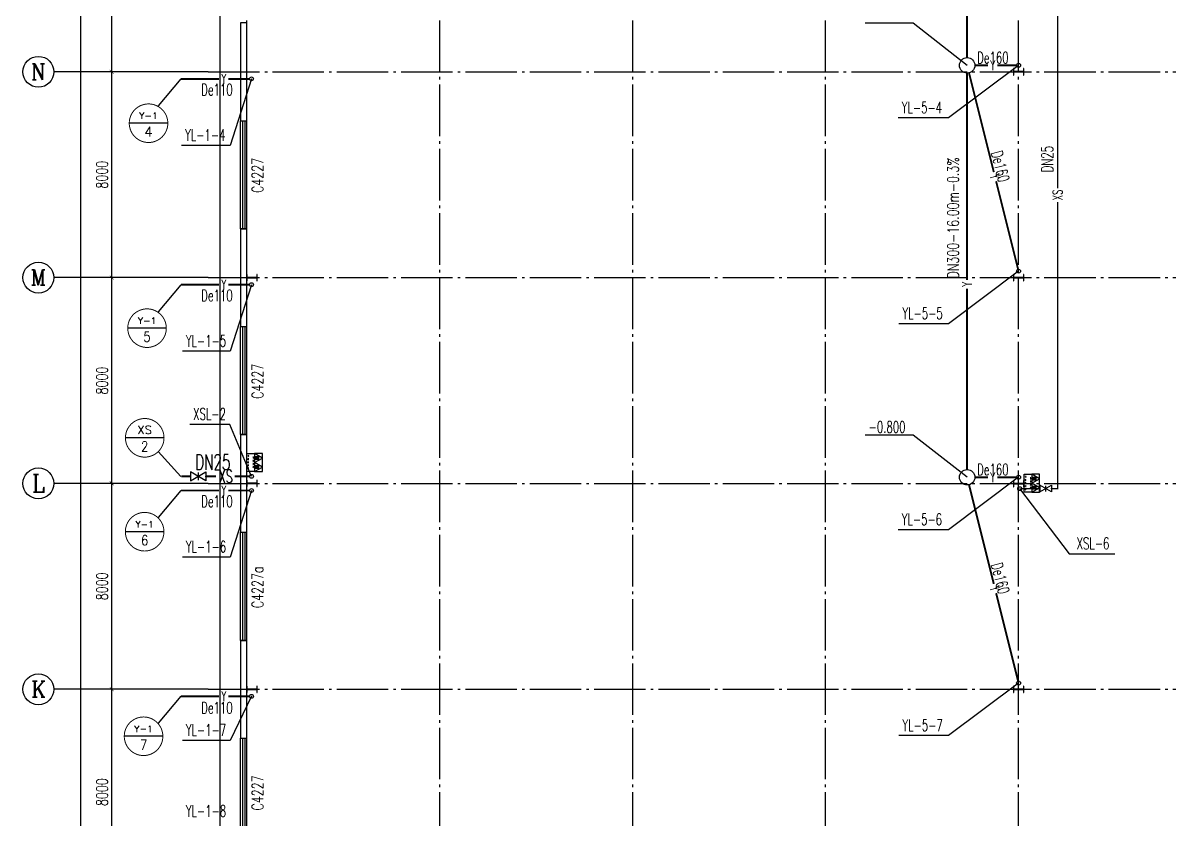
# Model space of a CAD drawing. Header units: millimetres. Extents: x 418304 to 847498, y 48187 to 111456.
# Drawn here: x 421322.97 to 421367.52, y 54682.31 to 54713.26 of the extents above; entities that cross this region are included whole.
import ezdxf
from ezdxf.enums import TextEntityAlignment as Align

# ---------------------------------------------------------------- set-up
doc = ezdxf.new("R2010")
doc.units = ezdxf.units.MM
doc.header["$LTSCALE"] = 1000
doc.linetypes.add('DOTE', pattern=[2.42, 2, -0.2, 0.02, -0.2])
for name, color, linetype in [('AXIS', 3, 'Continuous'), ('AXIS_TEXT', 7, 'Continuous'), ('COLUMN', 2, 'Continuous'), ('DIM_消防', 3, 'Continuous'), ('DIM_雨水', 3, 'Continuous'), ('DOTE', 8, 'DOTE'), ('EQUIP_消防', 7, 'Continuous'), ('PIPE-消防', 1, 'Continuous'), ('PIPE-雨水', 4, 'Continuous'), ('TEXT_消防', 7, 'Continuous'), ('TEXT_雨水', 7, 'Continuous'), ('TWT_LEAD', 3, 'Continuous'), ('TWT_TEXT', 7, 'Continuous'), ('VALVE_消防', 7, 'Continuous'), ('VPIPE-消防', 1, 'Continuous'), ('VPIPE-雨水', 4, 'Continuous'), ('WALL-PARAPET', 6, 'Continuous'), ('WELL_雨水', 4, 'Continuous'), ('WINDOW', 4, 'Continuous'), ('WINDOW_TEXT', 7, 'Continuous')]:
    doc.layers.add(name, color=color, linetype=linetype)
doc.styles.add('_TCH_AXIS', font='COMPLEX', dxfattribs={"bigfont": 'GBCBIG'})
doc.styles.add('_TCH_DIM', font='SIMPLEX', dxfattribs={"bigfont": 'GBCBIG'})
doc.styles.add('_TCH_DIM_T3', font='SIMPLEX', dxfattribs={"width": 0.705882, "bigfont": 'GBCBIG'})
doc.styles.add('_TCH_WINDOW', font='SIMPLEX', dxfattribs={"height": 3.5, "bigfont": 'GBCBIG'})
doc.styles.add('_TWT_CIRCLE', font='COMPLEX', dxfattribs={"width": 1.1, "height": 3, "bigfont": 'HZTXT'})
doc.styles.add('_TWT_PIPEDN', font='SIMPLEX', dxfattribs={"width": 0.8, "height": 3, "bigfont": 'HZTXT'})
doc.styles.add('_TWT_PIPETEXT', font='SIMPLEX', dxfattribs={"width": 0.8, "height": 3.5, "bigfont": 'HZTXT'})
doc.styles.add('_TWT_SERIAL', font='COMPLEX', dxfattribs={"width": 0.8, "height": 3, "bigfont": 'HZTXT'})
doc.styles.add('COMPLEX', font='COMPLEX')
doc.dimstyles.new('_TCH_ARCH&&150', dxfattribs={"dimtxt": 446.25, "dimasz": 150, "dimexe": 375, "dimexo": 450, "dimgap": 150, "dimtad": 1, "dimdec": 0, "dimzin": 0, "dimdsep": 46, "dimtxsty": '_TCH_DIM_T3', "dimblk": 'ARCHTICK', "dimcen": 0.09, "dimclrt": 7, "dimazin": 2, "dimtfac": 1, "dimtdec": 0, "dimtix": 1, "dimtmove": 2, "dimatfit": 3, "dimfxl": 0, "dimtolj": 1, "dimtzin": 0, "dimarcsym": 0})

# ---------------------------------------------------------------- blocks, each defined once
blk = doc.blocks.new('A$C797E1D2B')
at = {"layer": 'COLUMN'}
h = blk.add_hatch(color=256, dxfattribs=at)
h.paths.add_polyline_path([(125, 400), (250, 400), (250, 388), (130, 388), (130, 200), (125, 200)])
h.paths.add_polyline_path([(0, 400), (125, 400), (125, 200), (120, 200), (120, 388), (0, 388)])
h.paths.add_polyline_path([(0, 12), (120, 12), (120, 200), (125, 200), (125, 0), (0, 0)])
h.paths.add_polyline_path([(125, 200), (130, 200), (130, 12), (250, 12), (250, 0), (125, 0)])
blk.add_lwpolyline([(250, 0), (250, 12), (130, 12), (130, 388), (250, 388), (250, 400), (0, 400), (0, 388), (120, 388), (120, 12), (0, 12), (0, 0)], close=True, dxfattribs=at)
blk = doc.blocks.new('消防软管卷盘')
blk.add_lwpolyline([(4963954, 151899), (4963954, 150312), (4964641, 150312), (4964641, 151899)], close=True)
for points, const_width in [([(4964134, 151704), (4964482, 151704)], 1), ([(4964134, 151566), (4964482, 151566)], 1), ([(4964134, 151428), (4964482, 151428)], 1), ([(4964134, 151290), (4964482, 151290)], 1), ([(4964134, 151152), (4964482, 151152)], 1), ([(4964134, 151014), (4964482, 151014)], 0.1), ([(4964134, 150876), (4964482, 150876)], 1), ([(4964134, 150738), (4964482, 150738)], 1), ([(4964150, 150600), (4964499, 150600)], 1), ([(4964150, 150462), (4964499, 150462)], 1)]:
    blk.add_lwpolyline(points, dxfattribs=dict(const_width=const_width))
for centre, start, end in [((4964134, 151636), 90, 270), ((4964482, 151498), 270, 90), ((4964134, 151360), 90, 270), ((4964134, 151084), 90, 270), ((4964134, 150808), 90, 270), ((4964150, 150532), 90, 270), ((4964482, 151222), 270, 90), ((4964482, 150946), 270, 90), ((4964499, 150670), 270, 90)]:
    blk.add_arc(centre, 69, start, end)
blk = doc.blocks.new('$TwtSys$00000546')
h = blk.add_hatch()
h.set_pattern_fill('ANSI31', color=256, scale=200, style=0)
h.set_pattern_definition([(45, (-38543.802, -6670.83), (-17.67767, 17.67767), [])])
h.paths.add_polyline_path([(-65, 174), (65, 174), (65, 44), (-65, 44)])
for points in [[(0, 344), (-198, 0), (198, 0)], [(-65, 174), (65, 174), (65, 44), (-65, 44)]]:
    blk.add_lwpolyline(points, close=True)
blk = doc.blocks.new('92623')
blk.add_lwpolyline([(8910066, 83014), (8909273, 83014), (8909273, 82670), (8910066, 82670)], close=True)
at = {"xscale": -0.5, "yscale": 0.5, "zscale": 0.5, "rotation": 89.99999999998747}
blk.add_blockref('消防软管卷盘', (8985223, 2565334), dxfattribs=at)
at = {"layer": 'EQUIP_消防', "color": 8, "rotation": 180}
for p in [(8909471, 83014), (8909868, 83014)]:
    blk.add_blockref('$TwtSys$00000546', p, dxfattribs=at)
blk = doc.blocks.new('$TCHSYS$WIN2D')
for p, q in [((-0.5, 0.5), (0.5, 0.5)), ((-0.5, 0.5), (-0.5, -0.5)), ((0.5, 0.5), (0.5, -0.5)), ((0.5, 0.167), (-0.5, 0.167)), ((0.5, -0.167), (-0.5, -0.167)), ((-0.5, -0.5), (0.5, -0.5))]:
    blk.add_line(p, q)
blk = doc.blocks.new('_AXISO')
blk.add_circle((0, 0), 0.5)
at = {"layer": 'AXIS_TEXT', "style": 'COMPLEX', "width": 1.041667}
blk.add_attdef('A', text='', height=0.56, dxfattribs=at).set_placement((-0.25, -0.28), (0.25, -0.28), align=Align.FIT)
blk = doc.blocks.new('_ArchTick')
at = {"color": 0, "linetype": 'ByBlock', "const_width": 0.15}
blk.add_lwpolyline([(-0.5, -0.5), (0.5, 0.5)], dxfattribs=at)
blk = doc.blocks.new('*D410')
at = {"layer": 'AXIS', "color": 0, "lineweight": -2}
for p, q in [((446962, 185838), (442087, 185838)), ((442462, 65358), (442462, 185838)), ((446962, 65358), (442087, 65358))]:
    blk.add_line(p, q, dxfattribs=at)
at = {"layer": 'Defpoints', "color": 0}
for p in [(442462, 185838), (447412, 185838), (447412, 65358)]:
    blk.add_point(p, dxfattribs=at)
at = {"layer": 'AXIS', "color": 0, "lineweight": -2, "xscale": 150, "yscale": 150, "zscale": 150}
for p, rotation in [((442462, 185838), 90), ((442462, 65358), 270)]:
    blk.add_blockref('_ArchTick', p, dxfattribs=dict(at, rotation=rotation))
at = {"layer": 'AXIS', "color": 7, "insert": (442089, 125598), "char_height": 446.2, "attachment_point": 5, "rotation": 90, "style": '_TCH_DIM_T3'}
blk.add_mtext('\\A1;120480', dxfattribs=at)
blk = doc.blocks.new('*D420')
at = {"layer": 'AXIS', "color": 0, "lineweight": -2}
for p, q in [((446962, 137598), (443287, 137598)), ((443662, 129598), (443662, 137598)), ((446962, 129598), (443287, 129598))]:
    blk.add_line(p, q, dxfattribs=at)
at = {"layer": 'Defpoints', "color": 0}
for p in [(443662, 137598), (447412, 137598), (447412, 129598)]:
    blk.add_point(p, dxfattribs=at)
at = {"layer": 'AXIS', "color": 0, "lineweight": -2, "xscale": 150, "yscale": 150, "zscale": 150}
for p, rotation in [((443662, 137598), 90), ((443662, 129598), 270)]:
    blk.add_blockref('_ArchTick', p, dxfattribs=dict(at, rotation=rotation))
at = {"layer": 'AXIS', "color": 7, "insert": (443289, 133598), "char_height": 446.2, "attachment_point": 5, "rotation": 90, "style": '_TCH_DIM_T3'}
blk.add_mtext('\\A1;8000', dxfattribs=at)
blk = doc.blocks.new('*D421')
at = {"layer": 'AXIS', "color": 0, "lineweight": -2}
for p, q in [((446962, 145598), (443287, 145598)), ((443662, 137598), (443662, 145598)), ((446962, 137598), (443287, 137598))]:
    blk.add_line(p, q, dxfattribs=at)
at = {"layer": 'Defpoints', "color": 0}
for p in [(443662, 145598), (447412, 145598), (447412, 137598)]:
    blk.add_point(p, dxfattribs=at)
at = {"layer": 'AXIS', "color": 0, "lineweight": -2, "xscale": 150, "yscale": 150, "zscale": 150}
for p, rotation in [((443662, 145598), 90), ((443662, 137598), 270)]:
    blk.add_blockref('_ArchTick', p, dxfattribs=dict(at, rotation=rotation))
at = {"layer": 'AXIS', "color": 7, "insert": (443289, 141598), "char_height": 446.2, "attachment_point": 5, "rotation": 90, "style": '_TCH_DIM_T3'}
blk.add_mtext('\\A1;8000', dxfattribs=at)
blk = doc.blocks.new('*D422')
at = {"layer": 'AXIS', "color": 0, "lineweight": -2}
for p, q in [((446962, 153598), (443287, 153598)), ((443662, 145598), (443662, 153598)), ((446962, 145598), (443287, 145598))]:
    blk.add_line(p, q, dxfattribs=at)
at = {"layer": 'Defpoints', "color": 0}
for p in [(443662, 153598), (447412, 153598), (447412, 145598)]:
    blk.add_point(p, dxfattribs=at)
at = {"layer": 'AXIS', "color": 0, "lineweight": -2, "xscale": 150, "yscale": 150, "zscale": 150}
for p, rotation in [((443662, 153598), 90), ((443662, 145598), 270)]:
    blk.add_blockref('_ArchTick', p, dxfattribs=dict(at, rotation=rotation))
at = {"layer": 'AXIS', "color": 7, "insert": (443289, 149598), "char_height": 446.2, "attachment_point": 5, "rotation": 90, "style": '_TCH_DIM_T3'}
blk.add_mtext('\\A1;8000', dxfattribs=at)
blk = doc.blocks.new('*D423')
at = {"layer": 'AXIS', "color": 0, "lineweight": -2}
for p, q in [((446962, 161598), (443287, 161598)), ((443662, 153598), (443662, 161598)), ((446962, 153598), (443287, 153598))]:
    blk.add_line(p, q, dxfattribs=at)
at = {"layer": 'Defpoints', "color": 0}
for p in [(443662, 161598), (447412, 161598), (447412, 153598)]:
    blk.add_point(p, dxfattribs=at)
at = {"layer": 'AXIS', "color": 0, "lineweight": -2, "xscale": 150, "yscale": 150, "zscale": 150}
for p, rotation in [((443662, 161598), 90), ((443662, 153598), 270)]:
    blk.add_blockref('_ArchTick', p, dxfattribs=dict(at, rotation=rotation))
at = {"layer": 'AXIS', "color": 7, "insert": (443289, 157598), "char_height": 446.2, "attachment_point": 5, "rotation": 90, "style": '_TCH_DIM_T3'}
blk.add_mtext('\\A1;8000', dxfattribs=at)
blk = doc.blocks.new('*D424')
at = {"layer": 'AXIS', "color": 0, "lineweight": -2}
for p, q in [((446962, 169598), (443287, 169598)), ((443662, 161598), (443662, 169598)), ((446962, 161598), (443287, 161598))]:
    blk.add_line(p, q, dxfattribs=at)
at = {"layer": 'Defpoints', "color": 0}
for p in [(443662, 169598), (447412, 169598), (447412, 161598)]:
    blk.add_point(p, dxfattribs=at)
at = {"layer": 'AXIS', "color": 0, "lineweight": -2, "xscale": 150, "yscale": 150, "zscale": 150}
for p, rotation in [((443662, 169598), 90), ((443662, 161598), 270)]:
    blk.add_blockref('_ArchTick', p, dxfattribs=dict(at, rotation=rotation))
at = {"layer": 'AXIS', "color": 7, "insert": (443289, 165598), "char_height": 446.2, "attachment_point": 5, "rotation": 90, "style": '_TCH_DIM_T3'}
blk.add_mtext('\\A1;8000', dxfattribs=at)
blk = doc.blocks.new('$VALVE$00000296')
for points in [[(-125, 72), (-125, -72), (125, 72), (125, -72), (-125, 72)], [(0, 60), (0, -64)]]:
    blk.add_lwpolyline(points)
for p in [(-125, 0), (125, 0)]:
    blk.add_point(p)
blk = doc.blocks.new('$TwtSys$00000187')
blk.add_circle((0, 0, 0), 0.5)
blk = doc.blocks.new('32555')
at = {"layer": 'PIPE-消防', "linetype": 'Continuous'}
for points in [[(480424.9, 145394.8), (480451.2, 145394.8), (480451.2, 145368.5)], [(480424.9, 145394.8), (480424.9, 145368.5), (480451.2, 145368.5)]]:
    blk.add_hatch(color=256, dxfattribs=at).paths.add_polyline_path(points)
at = {"color": 8, "ltscale": 0.5}
blk.add_lwpolyline([(447871.7, 129597.8), (447871.7, 169597.8)], dxfattribs=at)
at = {"layer": 'AXIS'}
for p, q in [((447411.7, 161597.8), (441411.7, 161597.8)), ((447411.7, 153597.8), (441411.7, 153597.8)), ((447411.7, 145597.8), (441411.7, 145597.8)), ((447411.7, 137597.8), (441411.7, 137597.8))]:
    blk.add_line(p, q, dxfattribs=at)
at = {"layer": 'DIM_消防'}
for p, q in [((446354.6, 161322.6), (445463.1, 160274.1)), ((445844.2, 159599.2), (444344.2, 159599.2)), ((446354.6, 153322.6), (445463.1, 152274.1)), ((445785.4, 151633), (444285.4, 151633)), ((448257, 147890.6, 3000), (446695.6, 147890.6, 3000)), ((449094.9, 145873), (448257, 147890.6, 3000)), ((445695.9, 147370.8), (444195.9, 147370.8)), ((446354.6, 145873), (445463.1, 146837.7)), ((446354.6, 145322.6), (445463.1, 144274.1)), ((478952.7, 145394.8), (480876.9, 142859.9)), ((445693, 143721), (444193, 143721)), ((480876.9, 142859.9), (482649.3, 142859.9)), ((446354.6, 137323), (445463.1, 136274.5)), ((445650.6, 135770.5), (444150.6, 135770.5))]:
    blk.add_line(p, q, dxfattribs=at)
at = {"layer": 'DIM_消防', "const_width": 37.5}
for points in [[(445844.2, 159599.2, 1), (444344.2, 159599.2, 1)], [(445785.4, 151633, 1), (444285.4, 151633, 1)], [(445695.9, 147370.8, 1), (444195.9, 147370.8, 1)], [(445693, 143721, 1), (444193, 143721, 1)], [(445650.6, 135770.5, 1), (444150.6, 135770.5, 1)]]:
    blk.add_lwpolyline(points, format="xyb", close=True, dxfattribs=at)
at = {"layer": 'DIM_雨水'}
for p, q in [((478911.7, 161847.8, 3000), (476181.3, 159804.1)), ((449094.9, 161322.6), (448260.9, 158733.4)), ((476181.3, 159804.1), (474234.2, 159804.1)), ((448260.9, 158733.4), (446381.3, 158733.4)), ((478911.7, 153847.8, 3000), (476181.3, 151804.1)), ((449094.9, 153322.6), (448260.9, 150733.4)), ((476181.3, 151804.1), (474261.3, 151804.1)), ((448260.9, 150733.4), (446408.2, 150733.4)), ((478911.7, 145837.8, 3000), (476181.3, 143794.1)), ((449094.9, 145322.6), (448260.9, 142733.4)), ((476181.3, 143794.1), (474234.2, 143794.1)), ((448260.9, 142733.4), (446408.2, 142733.4)), ((478911.7, 137837.8, 3000), (476181.3, 135794.1)), ((449094.9, 137323), (448260.9, 135611.1)), ((448260.9, 135611.1), (446408.2, 135611.1)), ((476181.3, 135794.1), (474261.3, 135794.1))]:
    blk.add_line(p, q, dxfattribs=at)
at = {"layer": 'DOTE'}
for p, q in [((448911.7, 64097.8), (448911.7, 187097.8)), ((456411.7, 64097.8), (456411.7, 187097.8)), ((463911.7, 64097.8), (463911.7, 187097.8)), ((471411.7, 64097.8), (471411.7, 187097.8)), ((478911.7, 64097.8), (478911.7, 187097.8)), ((447411.7, 161597.8), (510411.7, 161597.8)), ((447411.7, 153597.8), (510411.7, 153597.8)), ((447411.7, 145597.8), (510411.7, 145597.8)), ((447411.7, 137597.8), (510411.7, 137597.8))]:
    blk.add_line(p, q, dxfattribs=at)
at = {"layer": 'PIPE-消防', "linetype": 'Continuous', "ltscale": 0.75, "const_width": 52.5}
for points in [[(480424.9, 157070.1), (480424.9, 169394.8)], [(480424.9, 145394.8), (480424.9, 156531.5)], [(479027.7, 145394.8), (479737, 145394.8)], [(480187, 145394.8), (480424.9, 145394.8)]]:
    blk.add_lwpolyline(points, dxfattribs=at)
at = {"layer": 'PIPE-消防', "linetype": 'Continuous', "const_width": 70}
for points in [[(446723, 145873), (446371.3, 145873)], [(447717.8, 145873), (447323, 145873)], [(448994.9, 145873), (448435.9, 145873)]]:
    blk.add_lwpolyline(points, dxfattribs=at)
at = {"layer": 'PIPE-雨水', "linetype": 'Continuous', "ltscale": 0.75, "const_width": 75}
for points in [[(476911.7, 162147.8), (476911.7, 169172.8)], [(447834.2, 161322.6), (446354.6, 161322.6)], [(449019.9, 161322.6), (448201.3, 161322.6)], [(476911.7, 153505.7), (476911.7, 161547.8)], [(476984.5, 161556.7), (477948.9, 157699.2)], [(478037.9, 157343), (478893.5, 153920.5)], [(447834.2, 153322.6), (446354.6, 153322.6)], [(449019.9, 153322.6), (448201.3, 153322.6)], [(476911.7, 146137.8), (476911.7, 153172.8)], [(447834.2, 145322.6), (446354.6, 145322.6)], [(449019.9, 145322.6), (448201.3, 145322.6)], [(476984.5, 145546.7), (477948.9, 141689.2)], [(478037.9, 141333), (478893.5, 137910.5)], [(447834.2, 137323), (446354.6, 137323)], [(449019.9, 137323), (448201.3, 137323)]]:
    blk.add_lwpolyline(points, dxfattribs=at)
at = {"layer": 'PIPE-雨水', "linetype": 'Continuous', "ltscale": 1.5, "const_width": 75}
for points in [[(477720.6, 161847.8), (477211.7, 161847.8)], [(478836.7, 161847.8), (478087.7, 161847.8)], [(477720.6, 145837.8), (477211.7, 145837.8)], [(478836.7, 145837.8), (478087.7, 145837.8)]]:
    blk.add_lwpolyline(points, dxfattribs=at)
at = {"layer": 'TWT_LEAD'}
for p, q in [((474810.2, 163486.4), (472948.8, 163486.4)), ((476911.7, 161847.8), (474810.2, 163486.4)), ((474810.2, 147476.4), (472948.8, 147476.4)), ((476911.7, 145837.8), (474810.2, 147476.4))]:
    blk.add_line(p, q, dxfattribs=at)
at = {"layer": 'VPIPE-消防', "linetype": 'Continuous'}
for centre in [(449094.9, 145873), (478952.7, 145394.8)]:
    blk.add_circle(centre, 75, dxfattribs=at)
at = {"layer": 'VPIPE-雨水', "linetype": 'Continuous'}
for centre in [(478911.7, 161847.8), (449094.9, 161322.6), (478911.7, 153847.8), (449094.9, 153322.6), (478911.7, 145837.8), (449094.9, 145322.6), (478911.7, 137837.8), (449094.9, 137323)]:
    blk.add_circle(centre, 75, dxfattribs=at)
at = {"layer": 'WALL-PARAPET'}
for p, q in [((448671.7, 163497.8), (448671.7, 159697.8)), ((448911.7, 163497.8), (448671.7, 163497.8)), ((448911.7, 159697.8), (448911.7, 163497.8)), ((448671.7, 159697.8), (448911.7, 159697.8)), ((448671.7, 155497.8), (448671.7, 151697.8)), ((448911.7, 155497.8), (448671.7, 155497.8)), ((448911.7, 151697.8), (448911.7, 155497.8)), ((448671.7, 151697.8), (448911.7, 151697.8)), ((448671.7, 147497.8), (448671.7, 143697.8)), ((448911.7, 147497.8), (448671.7, 147497.8)), ((448911.7, 143697.8), (448911.7, 147497.8)), ((448671.7, 143697.8), (448911.7, 143697.8)), ((448671.7, 139497.8), (448671.7, 135697.8)), ((448911.7, 139497.8), (448671.7, 139497.8)), ((448911.7, 135697.8), (448911.7, 139497.8)), ((448671.7, 135697.8), (448911.7, 135697.8))]:
    blk.add_line(p, q, dxfattribs=at)
at = {"rotation": 270}
for p in [(478711.7, 161722.8), (448911.7, 153722.8), (478711.7, 153722.8), (448911.7, 145722.8), (478711.7, 145712.8), (448911.7, 137722.8), (478711.7, 137722.8)]:
    blk.add_blockref('A$C797E1D2B', p, dxfattribs=at)
at = {"xscale": 0.882, "yscale": 0.882, "zscale": 0.882, "rotation": 90}
for p in [(522432.8, -7711917.6), (552644.8, -7712725.5)]:
    blk.add_blockref('92623', p, dxfattribs=at)
at = {"layer": 'AXIS'}
ref = blk.add_blockref('_AXISO', (440811.7, 161597.8), dxfattribs=dict(at, xscale=1200, yscale=1200, zscale=1200))
ref.add_attrib('A', 'N', dxfattribs={"layer": 'AXIS_TEXT', "height": 622.9, "style": '_TCH_AXIS'}).set_placement((440529.9, 161286.3), (441093.5, 161286.3), align=Align.FIT)
ref = blk.add_blockref('_AXISO', (440811.7, 153597.8), dxfattribs=dict(at, xscale=1200, yscale=1200, zscale=1200))
ref.add_attrib('A', 'M', dxfattribs={"layer": 'AXIS_TEXT', "height": 594, "style": '_TCH_AXIS'}).set_placement((440514.7, 153300.8), (441108.7, 153300.8), align=Align.FIT)
ref = blk.add_blockref('_AXISO', (440811.7, 145597.8), dxfattribs=dict(at, xscale=1200, yscale=1200, zscale=1200))
ref.add_attrib('A', 'L', dxfattribs={"layer": 'AXIS_TEXT', "height": 683.5, "style": '_TCH_AXIS'}).set_placement((440567.6, 145256), (441055.8, 145256), align=Align.FIT)
ref = blk.add_blockref('_AXISO', (440811.7, 137597.8), dxfattribs=dict(at, xscale=1200, yscale=1200, zscale=1200))
ref.add_attrib('A', 'K', dxfattribs={"layer": 'AXIS_TEXT', "height": 622.9, "style": '_TCH_AXIS'}).set_placement((440529.9, 137286.3), (441093.5, 137286.3), align=Align.FIT)
at = {"layer": 'VALVE_消防', "xscale": -2.4, "yscale": -2.4, "zscale": 2.4, "rotation": 180}
blk.add_blockref('$VALVE$00000296', (447023, 145873), dxfattribs=at)
at = {"layer": 'VALVE_消防', "xscale": 1.8, "yscale": 1.8, "zscale": 1.8}
blk.add_blockref('$VALVE$00000296', (479962, 145394.8), dxfattribs=at)
at = {"layer": 'WELL_雨水', "xscale": 600, "yscale": 600, "zscale": 600, "rotation": 270}
for p in [(476911.7, 161847.8), (476911.7, 145837.8)]:
    blk.add_blockref('$TwtSys$00000187', p, dxfattribs=at)
at = {"layer": 'WINDOW'}
ref = blk.add_blockref('$TCHSYS$WIN2D', (448791.7, 157597.8), dxfattribs=dict(at, xscale=-4200, yscale=-240, zscale=-4200, rotation=270))
ref.add_attrib('A', 'C4227', (449554.7, 156885.3), dxfattribs={"layer": 'WINDOW_TEXT', "height": 446.25, "rotation": 90, "style": '_TCH_WINDOW', "width": 0.705882})
ref = blk.add_blockref('$TCHSYS$WIN2D', (448791.7, 149597.8), dxfattribs=dict(at, xscale=-4200, yscale=-240, zscale=-4200, rotation=270))
ref.add_attrib('A', 'C4227', (449554.7, 148885.3), dxfattribs={"layer": 'WINDOW_TEXT', "height": 446.25, "rotation": 90, "style": '_TCH_WINDOW', "width": 0.705882})
ref = blk.add_blockref('$TCHSYS$WIN2D', (448791.7, 141597.8), dxfattribs=dict(at, xscale=-4200, yscale=-240, zscale=-4200, rotation=270))
ref.add_attrib('A', 'C4227a', (449554.7, 140750.3), dxfattribs={"layer": 'WINDOW_TEXT', "height": 446.25, "rotation": 90, "style": '_TCH_WINDOW', "width": 0.705882})
ref = blk.add_blockref('$TCHSYS$WIN2D', (448791.7, 133597.8), dxfattribs=dict(at, xscale=-4200, yscale=-240, zscale=-4200, rotation=270))
ref.add_attrib('A', 'C4227', (449554.7, 132885.3), dxfattribs={"layer": 'WINDOW_TEXT', "height": 446.25, "rotation": 90, "style": '_TCH_WINDOW', "width": 0.705882})
at = {"layer": 'DIM_消防', "color": 7, "style": '_TWT_CIRCLE'}
for s, height, p, p2 in [('Y-1', 245.45, (444734.2, 159764.2), (445454.2, 159764.2)), ('4', 382.3, (444934, 159076.8), (445254.4, 159076.8)), ('Y-1', 245.45, (444675.4, 151797.9), (445395.4, 151797.9)), ('5', 388.1, (444893.1, 151105.5), (445177.7, 151105.5)), ('XS', 317.96, (444662.7, 147521.5), (445229, 147521.5)), ('2', 388.1, (444803.6, 146843.4), (445088.2, 146843.4)), ('Y-1', 245.45, (444583, 143886), (445303, 143886)), ('6', 388.1, (444800.7, 143193.6), (445085.3, 143193.6)), ('Y-1', 245.45, (444540.6, 135935.5), (445260.6, 135935.5)), ('7', 388.1, (444758.3, 135243.1), (445042.9, 135243.1))]:
    blk.add_text(s, height=height, dxfattribs=at).set_placement(p, p2, align=Align.FIT)
at = {"layer": 'TEXT_消防', "linetype": 'Continuous', "style": '_TWT_PIPEDN', "width": 0.64}
blk.add_text('DN25', height=450, rotation=90, dxfattribs=at).set_placement((480249.9, 157688.4))
at = {"layer": 'TEXT_消防', "style": '_TWT_PIPETEXT', "width": 0.64}
blk.add_text('XS', height=375, rotation=90, dxfattribs=at).set_placement((480612.4, 156606.5))
at = {"layer": 'TEXT_消防', "linetype": 'Continuous', "style": '_TWT_PIPEDN', "width": 0.64}
blk.add_text('DN25', height=600, dxfattribs=at).set_placement((446908.3, 146126.6))
at = {"layer": 'TEXT_消防', "style": '_TWT_PIPETEXT', "width": 0.64}
blk.add_text('XS', height=500, dxfattribs=at).set_placement((447817.8, 145623))
at = {"layer": 'TEXT_雨水', "linetype": 'Continuous', "style": '_TWT_PIPEDN', "width": 0.64}
for s, p in [('De160', (477301.4, 161922.8)), ('De110', (447141.9, 160676.6)), ('De110', (447141.9, 152676.6)), ('De160', (477301.4, 145912.8)), ('De110', (447141.9, 144676.6)), ('De110', (447141.9, 136651.9))]:
    blk.add_text(s, height=450, dxfattribs=at).set_placement(p)
at = {"layer": 'TEXT_雨水', "style": '_TWT_PIPETEXT', "width": 0.64}
for p in [(477812.7, 161660.3), (447926.3, 161135.1), (447926.3, 153135.1), (477812.7, 145650.3), (447926.3, 145135.1), (447926.3, 137135.5)]:
    blk.add_text('Y', height=375, dxfattribs=at).set_placement(p)
at = {"layer": 'TEXT_雨水', "linetype": 'Continuous', "style": '_TWT_PIPEDN', "width": 0.64}
for p in [(477836.5, 158458), (477836.5, 142448)]:
    blk.add_text('De160', height=450, rotation=284.03624, dxfattribs=at).set_placement(p)
at = {"layer": 'TEXT_雨水', "style": '_TWT_PIPETEXT', "width": 0.64}
for rotation, p in [(284.03624, (477789.3, 157564.3)), (90, (477099.2, 153247.8)), (284.03624, (477789.3, 141554.3))]:
    blk.add_text('Y', height=375, rotation=rotation, dxfattribs=at).set_placement(p)
at = {"layer": 'TWT_TEXT', "style": '_TWT_SERIAL', "width": 0.64}
for s, p in [('YL-5-4', (474369.2, 159984.1)), ('YL-1-4', (446516.3, 158913.4)), ('YL-5-5', (474396.3, 151984.1)), ('YL-1-5', (446543.2, 150913.4)), ('XSL-2', (446830.6, 148070.6, 3000)), ('-0.800', (473083.8, 147566.4)), ('YL-5-6', (474369.2, 143974.1)), ('XSL-6', (481170.3, 143039.9)), ('YL-1-6', (446543.2, 142913.4)), ('YL-5-7', (474396.3, 135974.1)), ('YL-1-7', (446543.2, 135791.1)), ('YL-1-8', (446543.2, 132642.1))]:
    blk.add_text(s, height=450, dxfattribs=at).set_placement(p)
at = {"layer": 'TWT_TEXT', "style": '_TCH_DIM', "width": 0.705882}
blk.add_text('DN300-16.00m-0.3%', height=446.25, rotation=90, dxfattribs=at).set_placement((476589.8, 153561.5))
at = {"layer": 'AXIS'}
for p1, p2, distance, text, picture, middle in [((447411.7, 65357.8), (447411.7, 185837.8), 4950, '120480', '*D410', (442088.6, 125597.8)), ((447411.7, 161597.8), (447411.7, 169597.8), 3750, '8000', '*D424', (443288.6, 165597.8)), ((447411.7, 153597.8), (447411.7, 161597.8), 3750, '8000', '*D423', (443288.6, 157597.8)), ((447411.7, 145597.8), (447411.7, 153597.8), 3750, '8000', '*D422', (443288.6, 149597.8)), ((447411.7, 137597.8), (447411.7, 145597.8), 3750, '8000', '*D421', (443288.6, 141597.8)), ((447411.7, 129597.8), (447411.7, 137597.8), 3750, '8000', '*D420', (443288.6, 133597.8))]:
    dim = blk.add_aligned_dim(p1=p1, p2=p2, distance=distance, text=text, dimstyle='_TCH_ARCH&&150', dxfattribs=at)
    dim.commit()
    dim.dimension.update_dxf_attribs({"geometry": picture, "text_midpoint": middle})

msp = doc.modelspace()

# ---------------------------------------------------------------- block references
at = {"xscale": 0.001, "yscale": 0.001, "zscale": 0.001}
msp.add_blockref('32555', (420882.759, 54549.763), dxfattribs=at)

doc.saveas('drawing.dxf')
